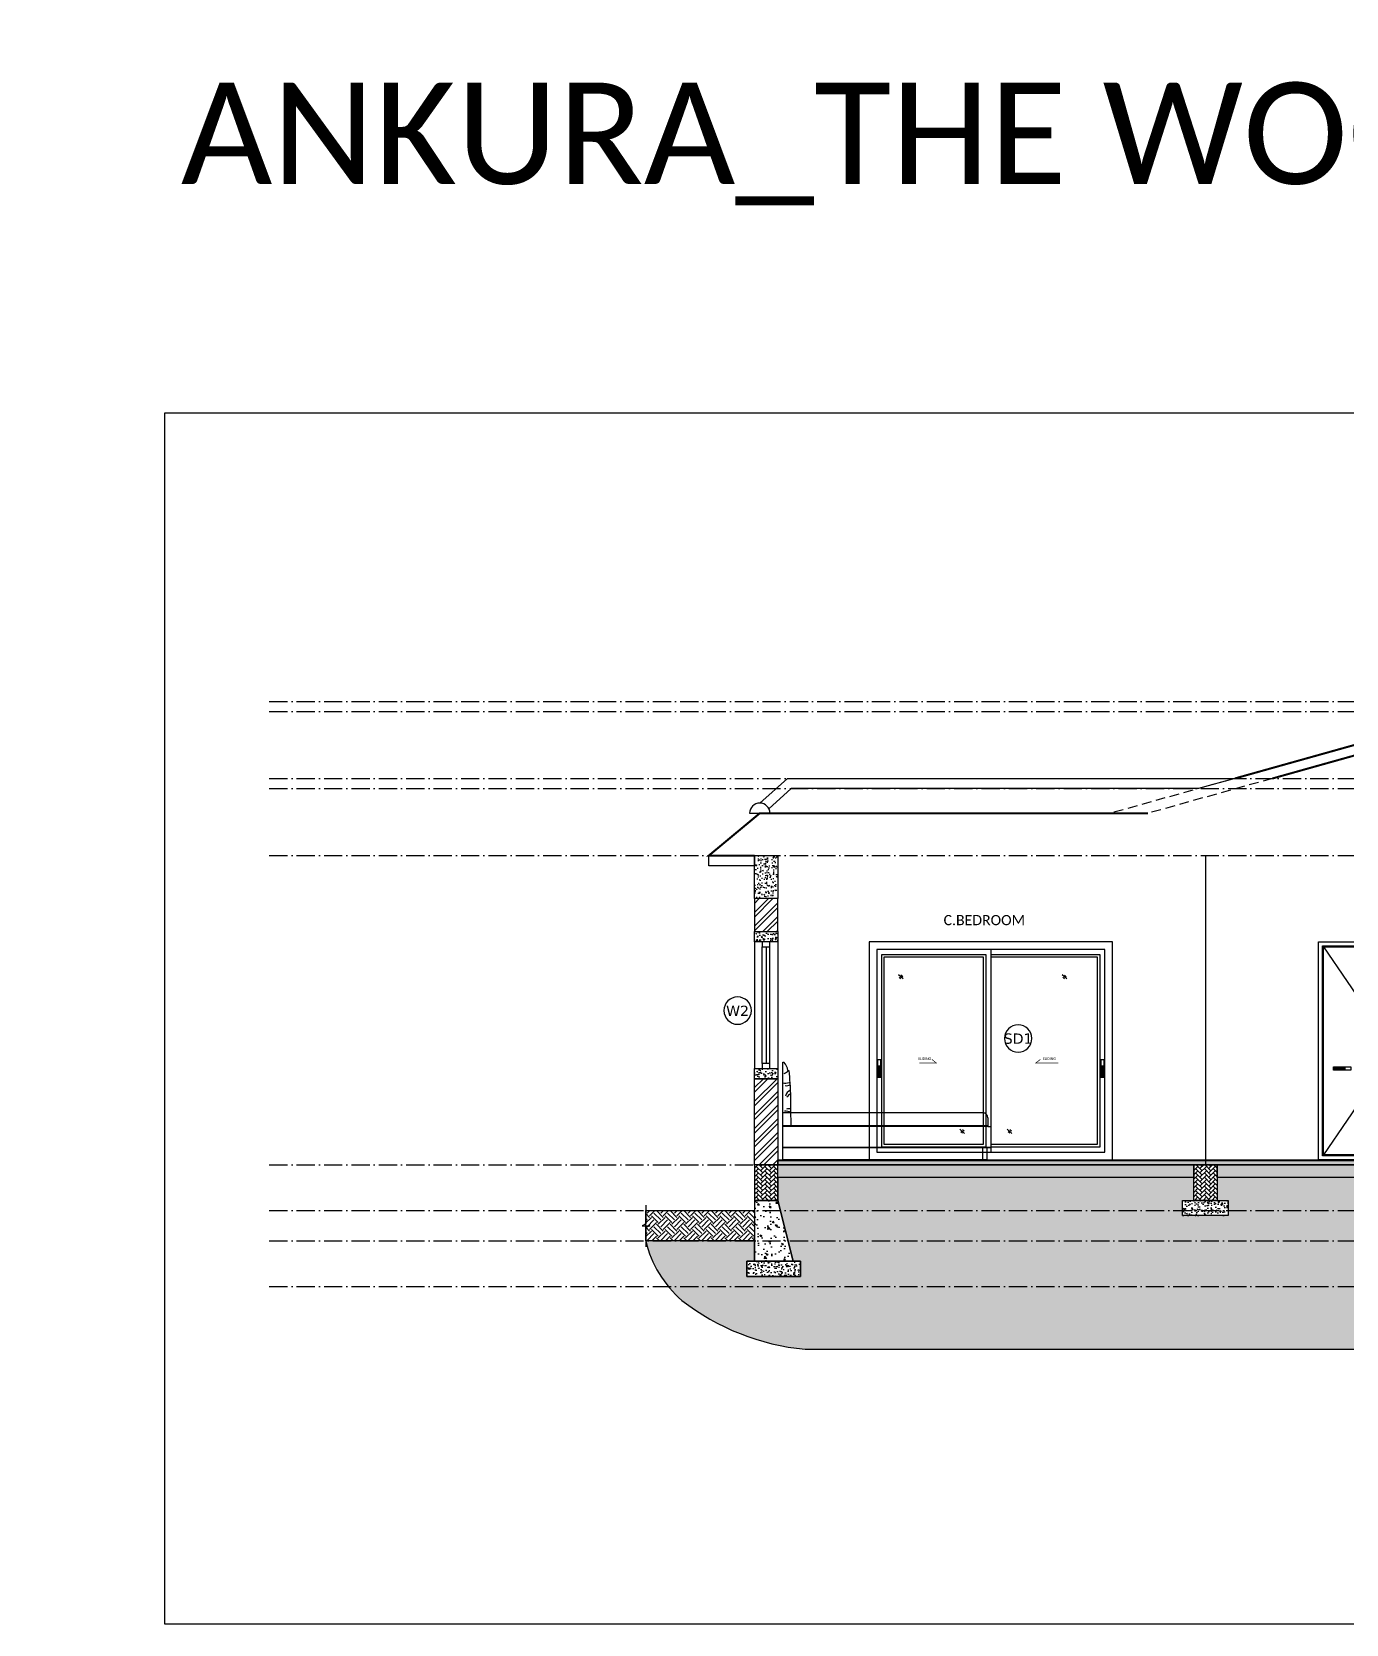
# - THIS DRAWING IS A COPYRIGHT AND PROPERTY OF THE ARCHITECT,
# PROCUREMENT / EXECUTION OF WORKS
# Model space of a CAD drawing. Header units: millimetres. Extents: x -3567 to 83618, y -21481 to 19784.
# Drawn here: x -1085 to 11873, y -21481 to -5780 of the extents above; entities that cross this region are included whole.
import ezdxf
from ezdxf.enums import TextEntityAlignment as Align
from ezdxf.xclip import XClip

# ---------------------------------------------------------------- set-up
doc = ezdxf.new("R2010")
doc.units = ezdxf.units.MM
doc.header["$LTSCALE"] = 150
doc.header["$XCLIPFRAME"] = 0
for name, pattern in [('ACAD_ISO10W100', [18, 12, -3, 0, -3]), ('DASHED', [19.05, 12.7, -6.35]), ('HIDDEN', [0])]:
    doc.linetypes.add(name, pattern=pattern)
for name, color, linetype in [('ad-Door', 11, 'Continuous'), ('ad-Elevation 10', 8, 'Continuous'), ('ad-Elevation 12', 251, 'Continuous'), ('ad-Furniture', 8, 'Continuous'), ('ad-Grid', 8, 'ACAD_ISO10W100'), ('ad-Lawn', 65, 'Continuous'), ('ad-Slab', 3, 'Continuous'), ('ad-Text main', 7, 'Continuous'), ('ad-Text Main_Door&window Label', 7, 'Continuous'), ('ad-Tile', 120, 'Continuous'), ('ad-Wall', 240, 'Continuous'), ('ad-Wall hatch', 8, 'Continuous')]:
    doc.layers.add(name, color=color, linetype=linetype)
doc.layers.add('ad-Primary Roof', color=5, linetype='Continuous', true_color=0x0000ff)
doc.layers.add('ad-Secondary Roof', color=6, linetype='Continuous', true_color=0xff00ff)
doc.styles.add('6 U T S R N_Typical Floor Plan$0$3BHK-E(NB)$0$grid_text', font='verdana.ttf', dxfattribs={"width": 0.9})
doc.styles.get("Standard").update_dxf_attribs({"font": 'calibril.ttf'})
pattern_1 = [(50, (-11890, -125), (91.0923, -7.96954), [9.525, -104.775]), (355, (-11890, -125), (-17.6217, 95.5284), [7.62, -83.8203]), (100.4514, (-11882.41, -125.66), (73.4706, 87.5589), [8.095, -89.0451]), (46.1842, (-11890, -99.6), (135.5395, -21.0212), [14.2875, -157.1625]), (96.6356, (-11878.7, -101.35), (118.702, 123.713), [12.1425, -133.5678]), (351.1842, (-11890, -99.6), (118.702, 123.713), [11.43, -125.73]), (21, (-11877.3, -105.95), (75.8072, -51.1326), [9.525, -104.775]), (326, (-11877.3, -105.95), (30.901, 92.094), [7.62, -83.82]), (71.4514, (-11870.98, -110.21), (106.7082, 40.9614), [8.095, -89.045]), (37.5, (-11890, -125), (1.5443, 42.27752), [0, -82.804, 0, -85.09, 0, -84.1375]), (7.5, (-11890, -125), (33.40983, 50.0903), [0, -48.514, 0, -80.899, 0, -32.0675]), (327.5, (-11918.32, -125), (67.7953, -2.86437), [0, -31.75, 0, -99.06, 0, -131.445]), (317.5, (-11931.02, -125), (74.0646, 12.71325), [0, -41.275, 0, -65.786, 0, -93.345])]

# ---------------------------------------------------------------- blocks, each defined once
blk = doc.blocks.new('zw$38DE')
at = {"layer": 'ad-Grid', "ltscale": 0.1}
for points in [[(-27431.1, 4570), (0, 4570)], [(-27431.1, 4470), (-2459.8, 4470), (-2319.6, 4127), (0, 4127)], [(-27431.1, 3810), (0, 3810)], [(-27431.1, 3710), (-2459.8, 3710), (-2319.6, 3367), (0, 3367)], [(-27431.1, 3050), (0, 3050)], [(-27431.1, 0), (0, 0)], [(-27431.1, -450), (0, -450)], [(-27431.1, -750), (-2459.8, -750), (-2319.6, -1093), (0, -1093)], [(-27431.1, -1200), (-2459.8, -1200), (-2319.6, -1543), (0, -1543)]]:
    blk.add_lwpolyline(points, dxfattribs=at)
blk = doc.blocks.new('zw$AF79')
at = {"layer": 'ad-Wall hatch', "transparency": 33554687}
h = blk.add_hatch(dxfattribs=at)
h.set_pattern_fill('AR-HBONE', color=256, scale=0.3)
h.set_pattern_definition([(45, (-5e-12, -350), (1e-14, 43.1052), [91.44, -30.48]), (135, (21.553, -328.447), (2e-14, 43.1052), [91.44, -30.48])])
h.paths.add_polyline_path([(0, 0), (230, 0), (230, -350), (0, -350)])
at = {"layer": 'ad-Slab'}
blk.add_lwpolyline([(0, 0), (230, 0), (230, -350), (0, -350), (0, 0)], dxfattribs=at)
blk = doc.blocks.new('zw$E4F9')
at = {"layer": 'ad-Wall hatch', "transparency": 33554687}
h = blk.add_hatch(dxfattribs=at)
h.set_pattern_fill('AR-CONC', color=256, scale=0.5)
h.set_pattern_definition([(50, (-110, -500), (91.092, -7.97), [9.525, -104.775]), (355, (-110, -500), (-17.622, 95.528), [7.62, -83.82]), (100.451, (-102.41, -500.66), (73.47, 87.559), [8.095, -89.045]), (46.184, (-110, -474.6), (135.54, -21.02), [14.287, -157.162]), (96.636, (-98.7, -476.35), (118.702, 123.713), [12.143, -133.568]), (351.184, (-110, -474.6), (118.7, 123.713), [11.43, -125.73]), (21, (-97.3, -480.95), (75.807, -51.133), [9.525, -104.775]), (326, (-97.3, -480.95), (30.901, 92.094), [7.62, -83.82]), (71.451, (-90.98, -485.21), (106.708, 40.961), [8.095, -89.045]), (37.5, (-110, -500), (1.5443, 42.2775), [0, -82.804, 0, -85.09, 0, -84.1375]), (7.5, (-110, -500), (33.41, 50.0903), [0, -48.514, 0, -80.899, 0, -32.0675]), (327.5, (-138.32, -500), (67.7953, -2.8644), [0, -31.75, 0, -99.06, 0, -131.445]), (317.5, (-151.02, -500), (74.0646, 12.713), [0, -41.275, 0, -65.786, 0, -93.345])])
h.paths.add_polyline_path([(-110, -350), (340, -350), (340, -500), (-110, -500)])
at = {"layer": 'ad-Slab'}
blk.add_lwpolyline([(-110, -350), (340, -350), (340, -500), (-110, -500)], close=True, dxfattribs=at)
blk.add_blockref('zw$AF79', (0, 0), dxfattribs=at)
blk = doc.blocks.new('zw$5A5B')
at = {"layer": 'ad-Wall hatch', "transparency": 33554687}
h = blk.add_hatch(dxfattribs=at)
h.set_pattern_fill('AR-CONC', color=256, angle=360)
h.set_pattern_definition([(50, (-150, -950), (182.185, -15.94), [19.05, -209.55]), (355, (-150, -950), (-35.243, 191.057), [15.24, -167.64]), (100.451, (-134.82, -951.33), (146.94, 175.118), [16.19, -178.09]), (46.184, (-150, -899.2), (271.08, -42.04), [28.575, -314.325]), (96.636, (-127.4, -902.7), (237.4, 247.43), [24.285, -267.136]), (351.184, (-150, -899.2), (237.4, 247.43), [22.86, -251.46]), (21, (-124.6, -911.9), (151.614, -102.265), [19.05, -209.55]), (326, (-124.6, -911.9), (61.8, 184.19), [15.24, -167.64]), (71.45, (-111.97, -920.42), (213.416, 81.923), [16.19, -178.09]), (37.5, (-150, -950), (3.0886, 84.555), [0, -165.608, 0, -170.18, 0, -168.275]), (7.5, (-150, -950), (66.82, 100.18), [0, -97.028, 0, -161.798, 0, -64.135]), (327.5, (-206.64, -950), (135.5906, -5.729), [0, -63.5, 0, -198.12, 0, -262.89]), (317.5, (-232.04, -950), (148.13, 25.426), [0, -82.55, 0, -131.572, 0, -186.69])])
h.paths.add_polyline_path([(0, -350), (230, -350), (230, -950), (-150, -950)])
h = blk.add_hatch(dxfattribs=at)
h.set_pattern_fill('AR-CONC', color=256, scale=0.5, angle=360)
h.set_pattern_definition([(50, (-59428.06, 1542.97), (91.09233, -7.96954), [9.525, -104.775]), (355, (-59428.06, 1542.97), (-17.62171, 95.52842), [7.62, -83.82029]), (100.45144, (-59420.47, 1542.305), (73.47062, 87.55888), [8.095, -89.04512]), (46.1842, (-59428.06, 1568.37), (135.53952, -21.02116), [14.2875, -157.1625]), (96.63556, (-59416.76, 1566.62), (118.70207, 123.71306), [12.1425, -133.5678]), (351.18415, (-59428.06, 1568.37), (118.70207, 123.71306), [11.42998, -125.72987]), (21, (-59415.36, 1562.02), (75.8072, -51.1326), [9.525, -104.775]), (326, (-59415.36, 1562.02), (30.90101, 92.09398), [7.62, -83.82]), (71.45144, (-59409.04, 1557.76), (106.70821, 40.96138), [8.095, -89.04497]), (37.5, (-59428.057, 1542.97), (1.544302, 42.27752), [0, -82.804, 0, -85.09, 0, -84.1375]), (7.5, (-59428.057, 1542.97), (33.40983, 50.090287), [0, -48.514, 0, -80.899, 0, -32.0675]), (327.5, (-59456.378, 1542.97), (67.795298, -2.864372), [0, -31.75, 0, -99.06, 0, -131.445]), (317.5, (-59469.08, 1542.97), (74.06459, 12.713246), [0, -41.275, 0, -65.786, 0, -93.345])])
h.paths.add_polyline_path([(305, -1100), (-225, -1100), (-225, -950), (305, -950)])
at = {"layer": 'ad-Slab'}
for points in [[(0, -350), (230, -350), (230, -950), (-150, -950)], [(305, -1100), (-225, -1100), (-225, -950), (305, -950)]]:
    blk.add_lwpolyline(points, close=True, dxfattribs=at)
blk.add_blockref('zw$AF79', (0, 0), dxfattribs=at)
blk = doc.blocks.new('zw$564D')
at = {"layer": 'ad-Elevation 10', "transparency": 33554559}
h = blk.add_hatch(dxfattribs=at)
h.set_pattern_fill('EARTH', color=256, scale=25, angle=45)
h.set_pattern_definition([(45, (-16959.63, 31014.2), (9e-14, 224.5064), [158.75, -158.75]), (45, (-17001.73, 31056.29), (9e-14, 224.5064), [158.75, -158.75]), (45, (-17043.82, 31098.38), (9e-14, 224.5064), [158.75, -158.75]), (135, (-17043.82, 31126.45), (-224.5064, 9e-14), [158.75, -158.75]), (135, (-17001.73, 31168.54), (-224.5064, 9e-14), [158.75, -158.75]), (135, (-16959.63, 31210.64), (-224.5064, 9e-14), [158.75, -158.75])])
edge = h.paths.add_edge_path()
edge.add_line((1190, -350), (1190, -125))
edge.add_line((1190, -125), (0, -125))
edge.add_line((0, -125), (0, -350))
edge.add_line((0, -350), (110, -350))
edge.add_line((110, -350), (110, -500))
edge.add_line((110, -500), (-340, -500))
edge.add_line((-340, -500), (-340, -350))
edge.add_line((-340, -350), (-230, -350))
edge.add_line((-230, -350), (-230, -125))
edge.add_line((-230, -125), (-4880, -125))
edge.add_line((-4880, -125), (-4880, -350))
edge.add_line((-4880, -350), (-4770, -350))
edge.add_line((-4770, -350), (-4770, -500))
edge.add_line((-4770, -500), (-5220, -500))
edge.add_line((-5220, -500), (-5220, -350))
edge.add_line((-5220, -350), (-5110, -350))
edge.add_line((-5110, -350), (-5110, -125))
edge.add_line((-5110, -125), (-7560, -125))
edge.add_line((-7560, -125), (-7560, -350))
edge.add_line((-7560, -350), (-7450, -350))
edge.add_line((-7450, -350), (-7450, -500))
edge.add_line((-7450, -500), (-7900, -500))
edge.add_line((-7900, -500), (-7900, -350))
edge.add_line((-7900, -350), (-7790, -350))
edge.add_line((-7790, -350), (-7790, -125))
edge.add_line((-7790, -125), (-11890, -125))
edge.add_line((-11890, -125), (-11890, -350))
edge.add_line((-11890, -350), (-11740, -950))
edge.add_line((-11740, -950), (-11665, -950))
edge.add_line((-11665, -950), (-11665, -1100))
edge.add_line((-11665, -1100), (-12195, -1100))
edge.add_line((-12195, -1100), (-12195, -950))
edge.add_line((-12195, -950), (-12120, -950))
edge.add_line((-12120, -950), (-12120, -750))
edge.add_line((-12120, -750), (-13191, -750))
edge.add_arc((-12120, -503), 1098, 192.9831, 229.3833)
edge.add_arc((-11406, 501), 2329, 232.1325, 264.6824)
edge.add_line((-11622, -1817), (1288, -1817))
edge.add_arc((1472, 473), 2297, 265.4057, 312.4048)
edge.add_arc((-7569, 11520), 16570, 309.7264, 312.2245)
edge.add_line((3567, -750), (1420, -750))
edge.add_line((1420, -750), (1420, -950))
edge.add_line((1420, -950), (1495, -950))
edge.add_line((1495, -950), (1495, -1100))
edge.add_line((1495, -1100), (965, -1100))
edge.add_line((965, -1100), (965, -950))
edge.add_line((965, -950), (1040, -950))
edge.add_line((1040, -950), (1190, -350))
at = {"layer": 'ad-Lawn', "transparency": 33554559}
h = blk.add_hatch(dxfattribs=at)
h.set_pattern_fill('EARTH', color=256, scale=15, angle=45)
h.set_pattern_definition([(45, (-14257.01, -750), (7e-14, 134.704), [95.25, -95.25]), (45, (-14282.27, -724.74), (7e-14, 134.704), [95.25, -95.25]), (45, (-14307.53, -699.49), (7e-14, 134.704), [95.25, -95.25]), (135, (-14307.53, -682.65), (-134.704, 7e-14), [95.25, -95.25]), (135, (-14282.27, -657.39), (-134.704, 7e-14), [95.25, -95.25]), (135, (-14257.01, -632.13), (-134.704, 7e-14), [95.25, -95.25])])
h.paths.add_polyline_path([(-13191, -450), (-12120, -450), (-12120, -750), (-13191, -750)])
at = {"layer": 'ad-Wall hatch', "transparency": 33554687}
h = blk.add_hatch(dxfattribs=at)
h.set_pattern_fill('AR-CONC', color=256, scale=0.5)
h.set_pattern_definition(pattern_1)
h.paths.add_polyline_path([(-11890, 0), (-7790, 0), (-7790, -125), (-11890, -125)])
h = blk.add_hatch(dxfattribs=at)
h.set_pattern_fill('AR-CONC', color=256, scale=0.5)
h.set_pattern_definition(pattern_1)
h.paths.add_polyline_path([(-7560, 0), (-5110, 0), (-5110, -125), (-7560, -125)])
at = {"layer": 'ad-Elevation 10'}
blk.add_lwpolyline([(-5110, -125), (-7560, -125), (-7560, -350), (-7450, -350), (-7450, -500), (-7900, -500), (-7900, -350), (-7790, -350), (-7790, -125), (-11890, -125), (-11890, -350), (-11740, -950), (-11665, -950), (-11665, -1100), (-12195, -1100), (-12195, -950), (-12120, -950), (-12120, -750), (-13191, -750, 0.160175), (-12835, -1337, 0.142988), (-11622, -1817), (1288, -1817, 0.207996)], format="xyb", dxfattribs=at)
blk.add_lwpolyline([(-13191, -397), (-13191, -582), (-13229, -600), (-13152, -600), (-13191, -619), (-13191, -809)], dxfattribs=at)
at = {"layer": 'ad-Lawn'}
blk.add_lwpolyline([(-13191, -450), (-12120, -450), (-12120, -750), (-13191, -750)], close=True, dxfattribs=at)
at = {"layer": 'ad-Slab'}
for points in [[(-11890, 0), (-7790, 0), (-7790, -125), (-11890, -125)], [(-7560, 0), (-5110, 0), (-5110, -125), (-7560, -125)]]:
    blk.add_lwpolyline(points, close=True, dxfattribs=at)
at = {"xscale": -1}
blk.add_blockref('zw$5A5B', (-11890, 0), dxfattribs=at)
blk.add_blockref('zw$E4F9', (-7790, 0))
blk = doc.blocks.new('6 U T S R N_Typical Floor Plan$0$ad_Window Tag')
blk.add_circle((0, 0), 150)
at = {"style": '6 U T S R N_Typical Floor Plan$0$3BHK-E(NB)$0$grid_text', "width": 0.9}
blk.add_attdef('D1', text='', height=125, dxfattribs=at).set_placement((0, 0), align=Align.MIDDLE_CENTER)
blk = doc.blocks.new('zw$487C')
at = {"layer": 'ad-Wall hatch', "transparency": 33554687}
h = blk.add_hatch(dxfattribs=at)
h.set_pattern_fill('AR-CONC', color=256, scale=0.5)
h.set_pattern_definition([(50, (0, -125), (91.092, -7.97), [9.525, -104.775]), (355, (0, -125), (-17.622, 95.528), [7.62, -83.82]), (100.451, (7.59, -125.66), (73.47, 87.559), [8.095, -89.045]), (46.184, (0, -99.6), (135.54, -21.021), [14.287, -157.162]), (96.636, (11.3, -101.35), (118.702, 123.713), [12.143, -133.568]), (351.184, (0, -99.6), (118.702, 123.713), [11.43, -125.73]), (21, (12.7, -105.95), (75.807, -51.133), [9.525, -104.775]), (326, (12.7, -105.95), (30.901, 92.094), [7.62, -83.82]), (71.451, (19.02, -110.21), (106.708, 40.961), [8.095, -89.045]), (37.5, (0, -125), (1.5443, 42.2775), [0, -82.804, 0, -85.09, 0, -84.1375]), (7.5, (0, -125), (33.41, 50.0903), [0, -48.514, 0, -80.899, 0, -32.0675]), (327.5, (-28.32, -125), (67.7953, -2.8644), [0, -31.75, 0, -99.06, 0, -131.445]), (317.5, (-41.02, -125), (74.0646, 12.713), [0, -41.275, 0, -65.786, 0, -93.345])])
h.paths.add_polyline_path([(0, 425), (230, 425), (230, 0), (0, 0)])
at = {"layer": 'ad-Slab'}
blk.add_lwpolyline([(0, 425), (230, 425), (230, 0), (0, 0)], close=True, dxfattribs=at)
blk = doc.blocks.new('A$Cffb43f85')
at = {"layer": 'ad-Wall hatch', "transparency": 33554687}
h = blk.add_hatch(dxfattribs=at)
h.set_pattern_fill('AR-CONC', color=256, scale=0.5)
h.paths.add_polyline_path([(0, 100), (230, 100), (230, 0), (0, 0)])
at = {"layer": 'ad-Slab'}
blk.add_lwpolyline([(0, 100), (230, 100), (230, 0), (0, 0)], close=True, dxfattribs=at)
blk = doc.blocks.new('zw$3AC4')
for p, q in [((0, 0), (0, 962)), ((0, 962), (10, 962)), ((50, 880), (60, 880)), ((0, 435), (0, 465)), ((0, 465), (400, 465)), ((2020, 334), (0, 334)), ((2020, 330), (0, 330)), ((400, 465), (1970, 465)), ((2020, 415), (2020, 330)), ((2020, 330), (2050, 330)), ((2050, 330), (2050, 120)), ((2010, 120), (0, 120)), ((2050, 117), (0, 117)), ((2010, 0), (0, 0)), ((1970, 0), (1970, 120)), ((2050, 120), (2010, 120)), ((2010, 120), (2010, 0))]:
    blk.add_line(p, q)
for centre, radius, start, end in [((-118, 849), 171, 10.5102, 41.4965), ((-38, 971), 130, 293.2698, 315.6696), ((-2467, 571), 2546, 4.1826, 6.9736), ((29, 860), 104, 253.5536, 287.9968), ((41, 787), 56.3, 250.425, 304.5939), ((106, 609), 82.7, 111.2724, 167.184), ((94, 590), 60.9, 105.2155, 151.6627), ((-2467, 571), 2546, 357.6172, 4.1826), ((22, 374), 106, 58.9632, 93.3144), ((64, 419), 84.9, 80.7731, 110.585), ((-1590, 367), 1671, 358.8801, 3.375), ((1970, 415), 50, 0, 90)]:
    blk.add_arc(centre, radius, start, end)
blk = doc.blocks.new('A$C21625DEA')
at = {"layer": 'ad-Wall hatch'}
for p, q in [((0, 0), (46, 40)), ((4, 20), (21, 35)), ((21, 1), (37, 16))]:
    blk.add_line(p, q, dxfattribs=at)
blk = doc.blocks.new('zw$D5F7')
at = {"layer": 'ad-Elevation 12', "linetype": 'HIDDEN', "ltscale": 300}
blk.add_lwpolyline([(32, 170), (0, 170), (0, 0), (32, 0)], close=True, dxfattribs=at)
at = {"layer": 'ad-Elevation 12'}
blk.add_lwpolyline([(24, 109), (8, 109), (8, 12), (24, 12)], close=True, dxfattribs=at)
blk = doc.blocks.new('zw$77F8')
at = {"layer": 'ad-Elevation 12'}
for points in [[(2400, 2150), (0, 2150), (0, 0), (2400, 0)], [(2325, 2075), (75, 2075), (75, 75), (2325, 75)], [(125, 2025), (1150, 2025), (1150, 125), (125, 125)], [(150, 2000), (1125, 2000), (1125, 150), (150, 150)]]:
    blk.add_lwpolyline(points, close=True, dxfattribs=at)
for points in [[(1200, 2075), (1200, 75)], [(1200, 2025), (2275, 2025), (2275, 125), (1200, 125)], [(1200, 2000), (2250, 2000), (2250, 150), (1200, 150)]]:
    blk.add_lwpolyline(points, dxfattribs=at)
at = {"layer": 'ad-Elevation 12', "const_width": 6.39, "elevation": 0}
for points in [[(619, 990), (663, 954), (494, 954)], [(1689, 990), (1642, 954), (1866, 954)]]:
    blk.add_lwpolyline(points, dxfattribs=at)
for p in [(84, 815), (2284, 815)]:
    blk.add_blockref('zw$D5F7', p)
at = {"layer": 'ad-Elevation 10', "xscale": -1, "rotation": 359.9999999999998}
for p in [(335, 1784, 0), (1948, 1784), (941, 261, 0), (1408, 261)]:
    blk.add_blockref('A$C21625DEA', p, dxfattribs=at)
at = {"layer": 'ad-Text Main_Door&window Label'}
ref = blk.add_blockref('6 U T S R N_Typical Floor Plan$0$ad_Window Tag', (1470, 1197), dxfattribs=dict(at, xscale=-0.9, yscale=0.9, zscale=0.9))
ref.add_attrib('D1', 'SD1', dxfattribs={"height": 101.2, "rotation": 4320, "style": '6 U T S R N_Typical Floor Plan$0$3BHK-E(NB)$0$grid_text'}).set_placement((1469, 1195), align=Align.MIDDLE_CENTER)
at = {"layer": 'ad-Text Main_Door&window Label', "linetype": 'Continuous', "char_height": 25, "width": 146.47, "attachment_point": 5}
for insert in [(547, 997, 0), (1776, 997, 0)]:
    blk.add_mtext('SLIDING', dxfattribs=dict(at, insert=insert))
blk = doc.blocks.new('zw$6688')
at = {"layer": 'ad-Elevation 12'}
for points in [[(0, 0), (0, 2150), (800, 2150), (800, 0)], [(40, 2110), (760, 2110), (760, 40), (40, 40)], [(50, 2100), (750, 2100), (750, 50), (50, 50)], [(320, 916), (320, 884), (150, 884), (150, 916)], [(259, 908), (259, 892), (162, 892), (162, 908)]]:
    blk.add_lwpolyline(points, close=True, dxfattribs=at)
blk.add_lwpolyline([(50, 2100), (750, 1075), (50, 50)], dxfattribs=at)
blk = doc.blocks.new('zw$35AE')
at = {"layer": 'ad-Elevation 10'}
h = blk.add_hatch(dxfattribs=at)
h.set_pattern_fill('AR-SAND', color=256)
h.set_pattern_definition([(37.5, (-13217.884, -6809.993), (-1.60003, 48.94132), [0, -38.608, 0, -43.18, 0, -41.275]), (7.5, (-13217.884, -6809.99), (44.95233, 71.6825), [0, -20.828, 0, -34.798, 0, -13.335]), (327.5, (-13249.126, -6809.993), (79.09924, 0.14372), [0, -12.7, 0, -45.72, 0, -59.69]), (317.5, (-13249.126, -6809.99), (76.35565, 22.29293), [0, -6.35, 0, -29.972, 0, -34.29])])
h.paths.add_polyline_path([(-11890, 42), (-5110, 42), (-5110, 0), (-11890, 0)])
at = {"layer": 'ad-Tile'}
h = blk.add_hatch(dxfattribs=at)
h.set_pattern_fill('_USER', color=256, scale=25, angle=90, pattern_type=0)
h.set_pattern_definition([(90, (-13217.884, -6809.993), (-25, 2e-15), [])])
h.paths.add_polyline_path([(-11890, 50), (-5110, 50), (-5110, 42), (-11890, 42)])
at = {"layer": 'ad-Wall hatch', "transparency": 33554687}
h = blk.add_hatch(dxfattribs=at)
h.set_pattern_fill('ANSI32', color=256, scale=10)
h.set_pattern_definition([(45, (-12120, 2400), (-67.352, 67.352), []), (45, (-12075.1, 2400), (-67.352, 67.352), [])])
h.paths.add_polyline_path([(-12120, 2300), (-11890, 2300), (-11890, 2625), (-12120, 2625)])
h = blk.add_hatch(dxfattribs=at)
h.set_pattern_fill('ANSI32', color=256, scale=10)
h.set_pattern_definition([(45, (-12120, 3e-10), (-67.352, 67.352), []), (45, (-12075.1, 3e-10), (-67.352, 67.352), [])])
h.paths.add_polyline_path([(-11890, 850), (-11890, 0), (-12120, 0), (-12120, 850)])
at = {"layer": 'ad-Door'}
for points in [[(-12043, 2200), (-12043, 2150), (-11968, 2150), (-11968, 2200)], [(-12043, 1000), (-12043, 950), (-11968, 950), (-11968, 1000)]]:
    blk.add_lwpolyline(points, close=True, dxfattribs=at)
for points in [[(-12043, 1000), (-12043, 2150)], [(-12002, 1000), (-12002, 2150)], [(-11968, 1000), (-11968, 2150)]]:
    blk.add_lwpolyline(points, dxfattribs=at)
at = {"layer": 'ad-Elevation 10'}
blk.add_lwpolyline([(-7675, 3050), (-7675, 0)], dxfattribs=at)
at = {"layer": 'ad-Elevation 10', "ltscale": 5}
for points in [[(-12120, 2200), (-12120, 950)], [(-11890, 2200), (-11890, 950)]]:
    blk.add_lwpolyline(points, dxfattribs=at)
at = {"layer": 'ad-Elevation 10', "elevation": 0}
blk.add_lwpolyline([(-11890, 42), (-5110, 42), (-5110, 0), (-11890, 0)], close=True, dxfattribs=at)
at = {"layer": 'ad-Tile', "elevation": 0}
blk.add_lwpolyline([(-11890, 50), (-5110, 50), (-5110, 42), (-11890, 42)], close=True, dxfattribs=at)
at = {"layer": 'ad-Wall'}
for points in [[(-12120, 2300), (-11890, 2300), (-11890, 2625), (-12120, 2625)], [(-11890, 850), (-11890, 0), (-12120, 0), (-12120, 850)]]:
    blk.add_lwpolyline(points, close=True, dxfattribs=at)
at = {"layer": 'ad-Elevation 12'}
for name, p in [('zw$77F8', (-10990, 50)), ('zw$6688', (-6560, 50))]:
    blk.add_blockref(name, p, dxfattribs=at)
at = {"layer": 'ad-Furniture'}
blk.add_blockref('zw$3AC4', (-11840, 50, 0), dxfattribs=at)
at = {"layer": 'ad-Slab'}
for name, p in [('zw$487C', (-12120, 2625)), ('A$Cffb43f85', (-12120, 2200)), ('A$Cffb43f85', (-12120, 850))]:
    blk.add_blockref(name, p, dxfattribs=at)
at = {"layer": 'ad-Text Main_Door&window Label'}
ref = blk.add_blockref('6 U T S R N_Typical Floor Plan$0$ad_Window Tag', (-12286, 1521), dxfattribs=dict(at, xscale=-0.9, yscale=0.9, zscale=0.9))
ref.add_attrib('D1', 'W2', dxfattribs={"height": 101.2, "rotation": 5400, "style": '6 U T S R N_Typical Floor Plan$0$3BHK-E(NB)$0$grid_text'}).set_placement((-12287, 1519), align=Align.MIDDLE_CENTER)
at = {"layer": 'ad-Text main', "insert": (-9854, 2413), "char_height": 100, "width": 760.85, "attachment_point": 5, "bg_fill": 2}
blk.add_mtext('C.BEDROOM', dxfattribs=at)
blk = doc.blocks.new('zw$416F')
at = {"layer": 'ad-Elevation 10'}
blk.add_lwpolyline([(52, 517), (324, 760), (4735, 760), (4378, 660), (362, 660), (141, 462)], dxfattribs=at)
at = {"layer": 'ad-Elevation 10', "linetype": 'DASHED', "ltscale": 0.05}
for points in [[(4735, 760), (3508, 417)], [(5106, 760), (3879, 417)]]:
    blk.add_lwpolyline(points, dxfattribs=at)
at = {"layer": 'ad-Elevation 10'}
blk.add_lwpolyline([(-48, 417), (152, 417, 1)], format="xyb", close=True, dxfattribs=at)
at = {"layer": 'ad-Elevation 10', "color": 8}
blk.add_lwpolyline([(-450, 0), (0, 0), (0, -100), (-450, -100)], close=True, dxfattribs=at)
at = {"layer": 'ad-Primary Roof', "const_width": 20}
for points in [[(4735, 760), (7149, 1436)], [(5106, 760), (7176, 1340)]]:
    blk.add_lwpolyline(points, dxfattribs=at)
at = {"layer": 'ad-Secondary Roof', "const_width": 20}
blk.add_lwpolyline([(3879, 417), (52, 417), (-450, 0), (0, 0)], dxfattribs=at)

msp = doc.modelspace()

# ---------------------------------------------------------------- linework, layer by layer
msp.add_lwpolyline([(225.1, -9535.3), (29259.2, -9535.3), (29259.2, -21480.7), (225.1, -21480.7)], close=True)

# ---------------------------------------------------------------- block references
ref = msp.add_blockref('zw$38DE', (25643.4, -16952.2))
XClip(ref).set_block_clipping_path([(-24388.2934201569, -2140.6281090205), (349.01197073, 5188.3683916222)])

# ---------------------------------------------------------------- texts
at = {"layer": 'ad-Text main', "insert": (16195.8, -6884.9), "char_height": 1000, "width": 33562.119, "attachment_point": 5, "bg_fill": 2}
msp.add_mtext('ANKURA_THE WOODS 1625 EAST VILLA SECTIONS', dxfattribs=at)

# ---------------------------------------------------------------- next in the draw order: block references
msp.add_blockref('zw$35AE', (18159.4, -16952.2))

# ---------------------------------------------------------------- next in the draw order: block references
for name, p in [('zw$416F', (6039.4, -13902.2)), ('zw$564D', (18159.4, -16952.2))]:
    msp.add_blockref(name, p)

doc.saveas('drawing.dxf')
